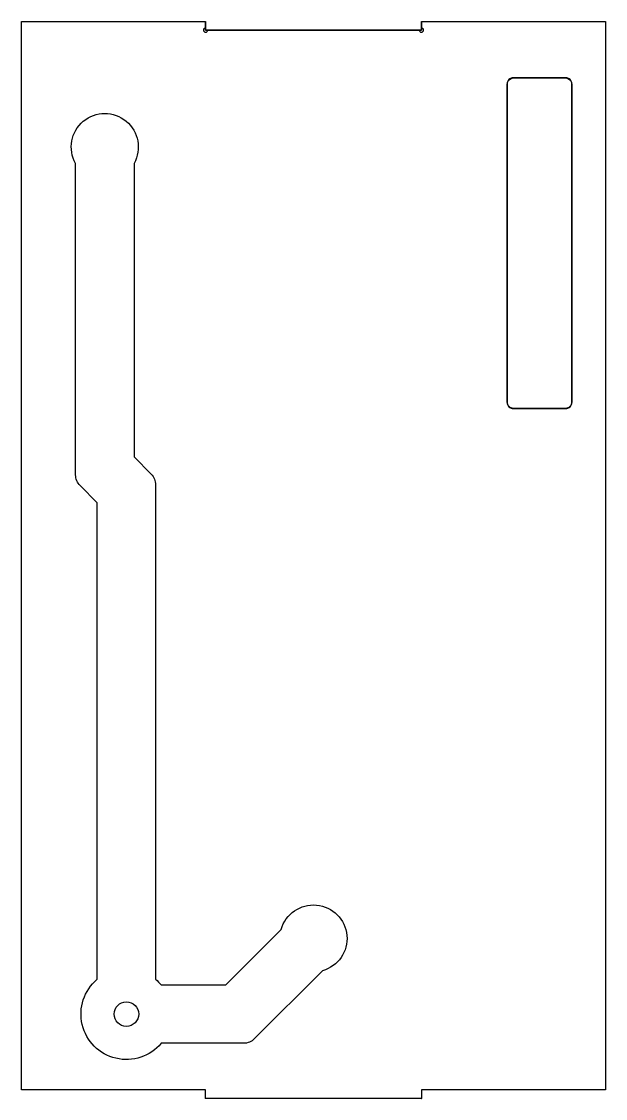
# Model space of a CAD drawing. Header units: millimetres. Extents: x 0 to 270, y 1 to 499.
import ezdxf

# ---------------------------------------------------------------- set-up
doc = ezdxf.new("R2010")
doc.units = ezdxf.units.MM
doc.layers.get('0').update_dxf_attribs({"linetype": 'CONTINUOUS'})

msp = doc.modelspace()

# ---------------------------------------------------------------- linework, layer by layer
for p, q in [((85, 499), (85.08, 499)), ((85.08, 495.08), (85.08, 499)), ((184.91, 499), (184.91, 495.08)), ((185, 499), (184.91, 499)), ((184.91, 495.08), (85.08, 495.08)), ((84.91, 5), (84.91, 1)), ((185.08, 1), (185.08, 5)), ((85, 1), (84.91, 1)), ((185, 1), (185.08, 1))]:
    msp.add_line(p, q)
msp.add_lwpolyline([(85, 1), (85, 5), (0, 5), (0, 499), (85, 499), (85, 495), (185, 495), (185, 499), (270, 499), (270, 5), (185, 5), (185, 1)], close=True)
for points in [[(254.5, 323), (254.5, 470, 0.414214), (251.5, 473), (227.5, 473, 0.414214), (224.5, 470), (224.5, 323, 0.414214), (227.5, 320), (251.5, 320, 0.414214)], [(224.59, 470, -0.414214), (227.5, 472.91), (251.5, 472.91, -0.414214), (254.42, 470), (254.42, 323, -0.414214), (251.5, 320.08), (227.5, 320.08, -0.414214), (224.59, 323)], [(52.01, 433.4), (52.01, 297.64), (59.95, 289.7, -0.198912), (62, 284.75), (62, 56.09, -0.043615), (64.59, 53.5), (94.41, 53.5), (120.07, 79.16, -1.712279), (139.16, 60.07), (107.64, 28.55, -0.198912), (102.69, 26.5), (64.59, 26.5, -1.091209), (35, 56.09), (35, 276.47), (27.06, 284.41, -0.198912), (25.01, 289.36), (25.01, 433.37, -1.712277)]]:
    msp.add_lwpolyline(points, format="xyb", close=True)
msp.add_circle((48.5, 40), 5.67)
for centre, start, end in [((85.08, 495.08), -270, 0), ((184.91, 495.08), -180, 90)]:
    msp.add_arc(centre, 1, start, end)

doc.saveas('drawing.dxf')
